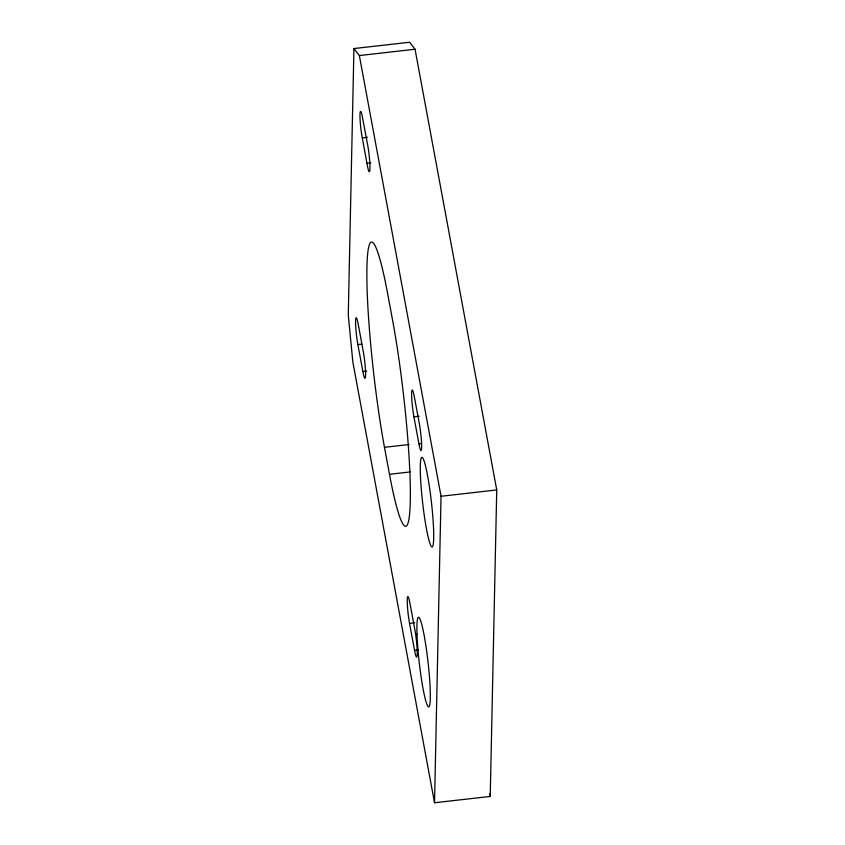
<?xml version="1.0" encoding="UTF-8"?>
<svg xmlns="http://www.w3.org/2000/svg" width="845" height="845" viewBox="0 0 845 845"><rect width="100%" height="100%" fill="white"/><g stroke="black" fill="none" stroke-linecap="round" stroke-linejoin="round"><path stroke-width="1.27" d="M353.928 48.556L348.267 315.069L352.851 362.04L434.531 802.75L490.227 796.444L496.733 489.952L415.043 49.242L409.624 42.25L353.928 48.556L359.357 55.548L441.037 496.268L434.531 802.75M359.357 55.548L415.043 49.242M362.251 137.925L367.427 137.334M366.931 163.191A16.9 1.648 83.5 0 0 369.962 168.44A16.9 1.648 83.5 0 0 367.332 143.27L362.019 114.973A16.763 1.637 83.5 0 0 359.981 114.624A16.763 1.637 83.5 0 0 361.618 134.123L366.931 163.191L370.818 162.758M357.868 344.549L362.864 371.525A16.9 1.648 83.5 0 0 365.579 375.022A16.9 1.648 83.5 0 0 363.287 351.541L358.291 324.554A16.9 1.648 83.5 0 0 355.576 321.058A16.9 1.648 83.5 0 0 357.868 344.549L361.745 344.105M362.864 371.525L366.751 371.092M413.923 416.817L418.919 443.805A16.9 1.648 83.5 0 0 421.634 447.301A16.9 1.648 83.5 0 0 419.352 423.81L414.346 396.833A16.9 1.648 83.5 0 0 411.631 393.337A16.9 1.648 83.5 0 0 413.923 416.817L419.099 416.236M384.475 447.311L389.482 474.288A129.538 12.633 83.5 0 0 410.279 501.106A129.538 12.633 83.5 0 0 392.735 321.047L387.728 294.071A129.538 12.633 83.5 0 0 366.931 267.252A129.538 12.633 83.5 0 0 384.475 447.311L409.086 444.523M418.919 443.805L421.518 443.509M389.482 474.288L410.205 471.943M441.037 496.268L496.733 489.952M409.54 623.367L414.536 650.344A16.9 1.648 83.5 0 0 417.25 653.84A16.9 1.648 83.5 0 0 414.969 630.359L409.962 603.372A16.9 1.648 83.5 0 0 407.248 599.876A16.9 1.648 83.5 0 0 409.54 623.367L414.715 622.776M414.536 650.344L418.423 649.911M489.741 793.846L490.227 796.444M416.997 634.151A45.06 4.394 83.5 0 0 427.897 706.293A45.06 4.394 83.5 0 0 425.859 645.569A45.06 4.394 83.5 0 0 416.997 634.151M420.387 474.246A45.06 4.394 83.5 0 0 431.288 546.388A45.06 4.394 83.5 0 0 429.249 485.664A45.06 4.394 83.5 0 0 420.387 474.246"/></g></svg>
